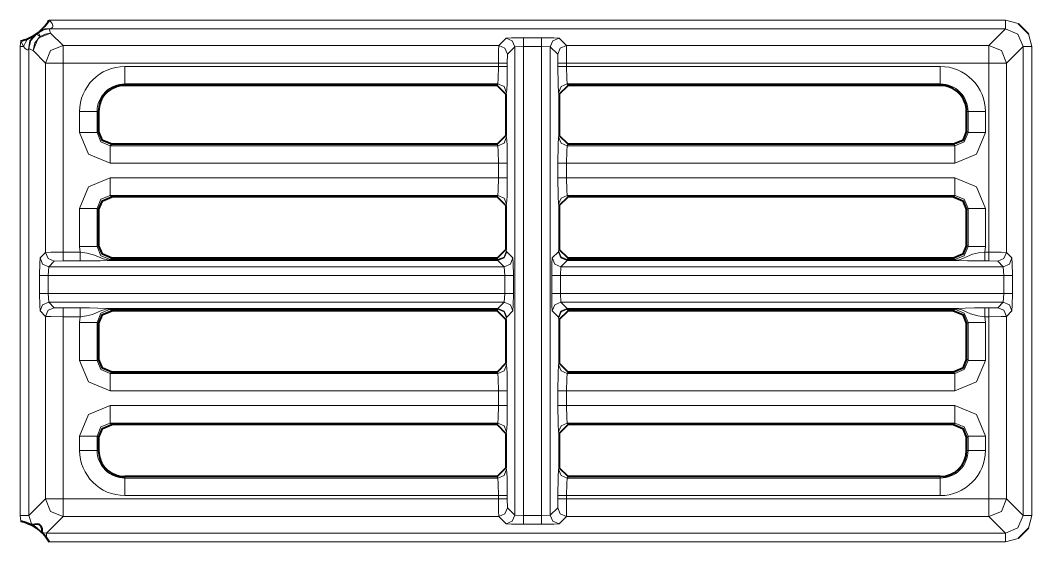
# Model space of a CAD drawing. Header units: millimetres. Extents: x 0 to 2941, y -405 to 1422.
# Drawn here: x 772.1 to 829.8, y 883.4 to 913.2 of the extents above; entities that cross this region are included whole.
import ezdxf

# ---------------------------------------------------------------- set-up
doc = ezdxf.new("R2010")
doc.units = ezdxf.units.MM
doc.layers.add('FINE', color=9, linetype='Continuous')
doc.layers.add('OUTLINE', color=7, linetype='Continuous')

msp = doc.modelspace()

# ---------------------------------------------------------------- linework, layer by layer
at = {"layer": 'FINE', "lineweight": 9}
for p, q in [((828.304, 913.177), (773.724, 913.177)), ((829.031, 912.989), (828.304, 913.177)), ((774.523, 911.734), (773.816, 912.44)), ((799.804, 912.154), (799.384, 911.734)), ((801.829, 912.179), (800.804, 912.179)), ((803.249, 911.734), (802.829, 912.154)), ((829.803, 911.678), (829.616, 912.405)), ((772.115, 912.001), (772.079, 911.678)), ((772.579, 884.903), (772.579, 911.562)), ((799.384, 911.734), (774.523, 911.734)), ((799.884, 911.234), (800.304, 911.654)), ((800.304, 911.654), (800.804, 911.679)), ((800.304, 884.927), (800.304, 911.654)), ((800.804, 911.679), (800.804, 884.902)), ((800.804, 911.679), (801.829, 911.679)), ((801.829, 884.902), (801.829, 911.679)), ((801.829, 911.679), (802.329, 911.654)), ((802.329, 911.654), (802.749, 911.234)), ((802.329, 911.654), (802.329, 884.927)), ((827.36, 911.734), (803.249, 911.734)), ((828.36, 910.734), (829.304, 911.678)), ((829.304, 911.678), (829.304, 884.903)), ((829.803, 884.903), (829.803, 911.678)), ((772.816, 911.441), (773.523, 910.734)), ((799.871, 910.734), (799.884, 911.234)), ((802.749, 911.234), (802.762, 910.734)), ((773.523, 910.734), (773.523, 899.921)), ((774.523, 899.934), (774.523, 910.734)), ((774.523, 910.734), (799.371, 910.734)), ((799.371, 910.538), (778.049, 910.538)), ((799.371, 910.734), (799.371, 910.538)), ((799.871, 910.538), (799.871, 910.734)), ((802.762, 910.734), (802.762, 910.538)), ((824.585, 910.538), (803.262, 910.538)), ((828.36, 899.921), (828.36, 910.734)), ((778.049, 909.54), (799.334, 909.54)), ((778.049, 909.458), (778.049, 909.54)), ((799.334, 909.54), (799.293, 909.458)), ((803.299, 909.54), (824.585, 909.54)), ((803.34, 909.458), (803.299, 909.54)), ((824.585, 909.54), (824.585, 909.458)), ((799.793, 908.958), (799.834, 909.041)), ((802.799, 909.041), (802.84, 908.958)), ((775.469, 907.959), (775.469, 906.761)), ((827.165, 906.761), (827.165, 907.959)), ((826.166, 906.761), (826.085, 906.842)), ((799.834, 906.511), (799.793, 906.593)), ((802.84, 906.593), (802.799, 906.511)), ((777.216, 906.012), (777.298, 906.094)), ((803.299, 906.012), (803.34, 906.094)), ((825.417, 906.012), (803.299, 906.012)), ((825.336, 906.094), (825.417, 906.012)), ((777.216, 905.013), (799.371, 905.013)), ((799.371, 905.013), (799.371, 904.174)), ((799.871, 904.174), (799.871, 905.013)), ((802.762, 905.013), (802.762, 904.174)), ((799.371, 904.174), (777.216, 904.174)), ((825.417, 904.174), (803.262, 904.174)), ((799.334, 903.175), (799.293, 903.093)), ((803.34, 903.093), (803.299, 903.175)), ((775.469, 902.426), (775.469, 900.261)), ((799.793, 902.593), (799.834, 902.675)), ((802.799, 902.675), (802.84, 902.593)), ((826.085, 902.344), (826.166, 902.426)), ((826.166, 902.426), (826.166, 900.261)), ((827.165, 900.261), (827.165, 902.426)), ((773.523, 899.921), (773.208, 899.606)), ((775.499, 899.934), (774.523, 899.934)), ((775.469, 900.261), (775.499, 899.934)), ((799.834, 900.011), (799.793, 900.093)), ((799.842, 899.963), (799.834, 900.011)), ((800.199, 899.606), (799.842, 899.963)), ((802.791, 899.963), (802.434, 899.606)), ((802.799, 900.011), (802.791, 899.963)), ((802.84, 900.093), (802.799, 900.011)), ((826.166, 900.261), (826.085, 900.342)), ((827.134, 899.934), (827.165, 900.261)), ((828.675, 899.606), (828.36, 899.921)), ((773.708, 899.106), (774.023, 899.421)), ((774.023, 899.421), (774.523, 899.434)), ((774.523, 899.434), (775.499, 899.434)), ((777.216, 899.512), (777.298, 899.593)), ((799.334, 899.512), (777.216, 899.512)), ((799.342, 899.48), (777.216, 899.48)), ((777.216, 899.463), (799.342, 899.463)), ((799.293, 899.593), (799.334, 899.512)), ((799.334, 899.512), (799.342, 899.48)), ((799.342, 899.463), (799.699, 899.106)), ((802.934, 899.106), (803.291, 899.463)), ((803.291, 899.48), (803.299, 899.512)), ((825.417, 899.48), (803.291, 899.48)), ((803.291, 899.463), (825.417, 899.463)), ((803.299, 899.512), (803.34, 899.593)), ((825.417, 899.512), (803.299, 899.512)), ((825.336, 899.593), (825.417, 899.512)), ((827.134, 899.434), (827.36, 899.434)), ((827.36, 899.434), (827.86, 899.421)), ((827.86, 899.421), (828.175, 899.106)), ((773.682, 898.606), (773.708, 899.106)), ((773.708, 899.106), (799.699, 899.106)), ((799.699, 899.106), (799.725, 898.606)), ((802.908, 898.606), (802.934, 899.106)), ((802.934, 899.106), (828.175, 899.106)), ((828.175, 899.106), (828.201, 898.606)), ((773.182, 898.606), (773.182, 897.581)), ((799.725, 898.606), (773.682, 898.606)), ((773.682, 897.581), (773.682, 898.606)), ((802.409, 898.606), (802.409, 897.581)), ((828.201, 898.606), (802.908, 898.606)), ((802.908, 897.581), (802.908, 898.606)), ((828.201, 898.606), (828.201, 897.581)), ((773.682, 897.581), (799.725, 897.581)), ((773.708, 897.081), (773.682, 897.581)), ((799.699, 897.081), (773.708, 897.081)), ((774.023, 896.765), (773.708, 897.081)), ((799.699, 897.081), (799.342, 896.724)), ((802.908, 897.581), (828.201, 897.581)), ((802.934, 897.081), (802.908, 897.581)), ((828.175, 897.081), (802.934, 897.081)), ((803.291, 896.724), (802.934, 897.081)), ((828.175, 897.081), (827.86, 896.765)), ((828.201, 897.581), (828.175, 897.081)), ((773.208, 896.581), (773.523, 896.266)), ((774.523, 896.753), (774.023, 896.765)), ((775.499, 896.753), (774.523, 896.753)), ((799.342, 896.724), (777.216, 896.724)), ((777.216, 896.707), (799.342, 896.707)), ((777.216, 896.675), (799.334, 896.675)), ((777.298, 896.594), (777.216, 896.675)), ((799.334, 896.675), (799.293, 896.594)), ((799.342, 896.707), (799.334, 896.675)), ((799.842, 896.224), (800.199, 896.581)), ((802.434, 896.581), (802.791, 896.224)), ((825.417, 896.724), (803.291, 896.724)), ((803.299, 896.675), (803.291, 896.707)), ((803.291, 896.707), (825.417, 896.707)), ((803.299, 896.675), (825.417, 896.675)), ((803.34, 896.594), (803.299, 896.675)), ((825.417, 896.675), (825.336, 896.594)), ((827.36, 896.753), (827.134, 896.753)), ((827.86, 896.765), (827.36, 896.753)), ((774.523, 896.253), (775.499, 896.253)), ((774.523, 885.847), (774.523, 896.253)), ((775.499, 896.253), (775.469, 895.926)), ((775.469, 895.926), (775.469, 893.761)), ((776.467, 893.761), (776.467, 895.926)), ((776.467, 895.926), (776.549, 895.844)), ((799.793, 896.093), (799.834, 896.175)), ((799.834, 896.175), (799.842, 896.224)), ((802.791, 896.224), (802.799, 896.175)), ((802.799, 896.175), (802.84, 896.093)), ((826.085, 895.844), (826.166, 895.926)), ((826.166, 895.926), (826.166, 893.761)), ((827.134, 896.253), (827.36, 896.253)), ((827.165, 895.926), (827.134, 896.253)), ((827.165, 893.761), (827.165, 895.926)), ((828.36, 885.847), (828.36, 896.266)), ((776.549, 893.842), (776.467, 893.761)), ((799.834, 893.511), (799.793, 893.593)), ((802.84, 893.593), (802.799, 893.511)), ((826.166, 893.761), (826.085, 893.842)), ((799.293, 893.093), (799.334, 893.012)), ((803.299, 893.012), (803.34, 893.093)), ((825.417, 893.012), (803.299, 893.012)), ((825.336, 893.093), (825.417, 893.012)), ((777.216, 892.014), (799.371, 892.014)), ((799.371, 892.014), (799.371, 891.174)), ((799.871, 891.174), (799.871, 892.014)), ((802.762, 892.014), (802.762, 891.174)), ((803.262, 892.014), (825.417, 892.014)), ((803.262, 891.174), (803.262, 892.014)), ((799.371, 891.174), (777.216, 891.174)), ((825.417, 891.174), (803.262, 891.174)), ((777.216, 890.175), (799.334, 890.175)), ((777.298, 890.093), (777.216, 890.175)), ((799.334, 890.175), (799.293, 890.093)), ((803.34, 890.093), (803.299, 890.175)), ((799.793, 889.593), (799.834, 889.675)), ((802.799, 889.675), (802.84, 889.593)), ((775.469, 889.426), (775.469, 888.622)), ((776.467, 889.426), (776.549, 889.345)), ((776.467, 888.622), (776.467, 889.426)), ((826.085, 889.345), (826.166, 889.426)), ((827.165, 888.622), (827.165, 889.426)), ((776.549, 888.622), (776.467, 888.622)), ((799.834, 887.54), (799.793, 887.622)), ((802.84, 887.622), (802.799, 887.54)), ((799.293, 887.122), (799.334, 887.041)), ((824.585, 887.122), (824.585, 887.041)), ((799.371, 885.847), (774.523, 885.847)), ((799.871, 885.847), (799.871, 886.042)), ((799.884, 885.347), (799.871, 885.847)), ((802.762, 885.847), (802.749, 885.347)), ((802.762, 886.042), (802.762, 885.847)), ((803.262, 886.042), (824.585, 886.042)), ((803.262, 885.847), (803.262, 886.042)), ((829.304, 884.903), (828.36, 885.847)), ((800.304, 884.927), (799.884, 885.347)), ((802.329, 884.927), (801.829, 884.902)), ((802.749, 885.347), (802.329, 884.927)), ((773.579, 883.903), (774.523, 884.847)), ((774.523, 884.847), (799.384, 884.847)), ((799.384, 884.847), (799.804, 884.427)), ((800.804, 884.401), (801.829, 884.401)), ((802.829, 884.427), (803.249, 884.847)), ((803.249, 884.847), (827.36, 884.847)), ((827.36, 884.847), (828.304, 883.903)), ((829.616, 884.176), (829.803, 884.903)), ((773.579, 883.903), (773.324, 883.936)), ((828.304, 883.903), (773.579, 883.903)), ((773.724, 883.404), (828.304, 883.404)), ((828.304, 883.404), (829.031, 883.592))]:
    msp.add_line(p, q, dxfattribs=at)
for points in [[(773.118, 912.464), (773.409, 912.623), (773.735, 912.677)], [(773.184, 912.535), (773.483, 912.688), (773.832, 912.709)], [(773.832, 912.709), (773.89, 912.734), (773.93, 912.771), (773.949, 912.821), (773.947, 912.863), (773.914, 912.95), (773.895, 912.982), (773.78, 913.123), (773.733, 913.169), (773.724, 913.177)], [(773.735, 912.677), (773.744, 912.682), (773.776, 912.692), (773.832, 912.709)], [(773.735, 912.677), (828.304, 912.677), (827.36, 911.734)], [(773.816, 912.44), (773.75, 912.637), (773.735, 912.677)], [(828.304, 913.177), (828.304, 912.828), (828.304, 912.677)], [(828.304, 912.677), (829.011, 912.385), (829.304, 911.678)], [(772.275, 911.678), (772.373, 911.904), (772.49, 912.117)], [(772.548, 911.513), (772.634, 911.992), (772.936, 912.349)], [(772.579, 911.562), (772.693, 912.024), (773.006, 912.381)], [(772.816, 911.441), (773.109, 912.147), (773.816, 912.44)], [(773.216, 912.24), (772.922, 911.888), (772.816, 911.441)], [(773.006, 912.381), (772.953, 912.358), (772.936, 912.349)], [(773.216, 912.24), (773.047, 912.353), (773.006, 912.381)], [(773.184, 912.535), (773.158, 912.509), (773.118, 912.464)], [(773.118, 912.464), (773.14, 912.415), (773.216, 912.24)], [(773.216, 912.24), (773.5, 912.389), (773.816, 912.44)], [(800.804, 912.179), (800.106, 912.172), (799.804, 912.154)], [(799.804, 912.154), (800.157, 912.007), (800.304, 911.654)], [(800.804, 912.179), (800.804, 912.028), (800.804, 911.679)], [(801.829, 912.179), (801.829, 912.028), (801.829, 911.679)], [(802.829, 912.154), (802.527, 912.172), (801.829, 912.179)], [(802.829, 912.154), (802.476, 912.007), (802.329, 911.654)], [(772.275, 911.678), (772.179, 911.678), (772.079, 911.678)], [(772.079, 911.678), (772.079, 884.903), (772.115, 884.58)], [(772.115, 912.001), (772.118, 911.994), (772.275, 911.678)], [(772.275, 911.678), (772.365, 911.568), (772.419, 911.518), (772.473, 911.486), (772.482, 911.484), (772.517, 911.485), (772.544, 911.506), (772.548, 911.513)], [(772.548, 911.513), (772.555, 911.526), (772.574, 911.556), (772.579, 911.562)], [(772.579, 911.562), (772.763, 911.467), (772.816, 911.441)], [(774.523, 911.734), (773.816, 911.441), (773.523, 910.734)], [(774.523, 911.734), (774.523, 911.432), (774.523, 910.734)], [(799.384, 911.734), (799.375, 911.432), (799.371, 910.734)], [(799.384, 911.734), (799.737, 911.587), (799.884, 911.234)], [(803.249, 911.734), (802.896, 911.587), (802.749, 911.234)], [(803.262, 910.734), (803.258, 911.432), (803.249, 911.734)], [(827.36, 911.734), (827.36, 911.432), (827.36, 910.734)], [(828.36, 910.734), (828.067, 911.441), (827.36, 911.734)], [(829.803, 911.678), (829.454, 911.678), (829.304, 911.678)], [(774.523, 910.734), (773.825, 910.734), (773.523, 910.734)], [(778.049, 909.54), (778.049, 909.85), (778.049, 910.538)], [(799.371, 910.538), (799.36, 909.85), (799.334, 909.54)], [(799.371, 910.734), (799.72, 910.734), (799.871, 910.734)], [(799.871, 910.538), (799.72, 910.538), (799.371, 910.538)], [(799.834, 909.041), (799.86, 909.506), (799.871, 910.538)], [(803.262, 910.734), (802.913, 910.734), (802.762, 910.734)], [(803.262, 910.538), (802.913, 910.538), (802.762, 910.538)], [(802.762, 910.538), (802.773, 909.506), (802.799, 909.041)], [(803.262, 910.538), (803.262, 910.734), (827.36, 910.734)], [(803.299, 909.54), (803.273, 909.85), (803.262, 910.538)], [(824.585, 909.54), (824.585, 909.85), (824.585, 910.538)], [(827.36, 910.734), (827.36, 899.934), (827.134, 899.934)], [(828.36, 910.734), (828.058, 910.734), (827.36, 910.734)], [(799.834, 909.041), (799.687, 909.393), (799.334, 909.54)], [(803.299, 909.54), (802.946, 909.393), (802.799, 909.041)], [(776.467, 907.959), (776.157, 907.959), (775.469, 907.959)], [(776.549, 906.842), (776.467, 906.761), (776.467, 907.959), (776.549, 907.959)], [(826.085, 907.959), (826.166, 907.959), (826.166, 906.761)], [(826.166, 907.959), (826.476, 907.959), (827.165, 907.959)], [(775.469, 906.761), (776.157, 906.761), (776.467, 906.761)], [(775.469, 906.761), (775.98, 905.525), (777.216, 905.013)], [(777.216, 906.012), (776.685, 906.23), (776.467, 906.761)], [(799.334, 906.012), (799.687, 906.159), (799.834, 906.511)], [(799.871, 905.013), (799.86, 906.046), (799.834, 906.511)], [(802.799, 906.511), (802.773, 906.046), (802.762, 905.013)], [(802.799, 906.511), (802.946, 906.159), (803.299, 906.012)], [(826.166, 906.761), (825.948, 906.23), (825.417, 906.012)], [(825.417, 905.013), (826.653, 905.525), (827.165, 906.761)], [(827.165, 906.761), (826.476, 906.761), (826.166, 906.761)], [(799.293, 906.094), (799.334, 906.012), (777.216, 906.012)], [(777.216, 905.013), (777.216, 905.702), (777.216, 906.012)], [(799.334, 906.012), (799.36, 905.702), (799.371, 905.013)], [(803.262, 905.013), (803.273, 905.702), (803.299, 906.012)], [(825.417, 905.013), (825.417, 905.702), (825.417, 906.012)], [(799.371, 905.013), (799.72, 905.013), (799.871, 905.013)], [(802.762, 905.013), (802.913, 905.013), (803.262, 905.013)], [(803.262, 904.174), (803.262, 905.013), (825.417, 905.013)], [(777.216, 904.174), (775.98, 903.662), (775.469, 902.426)], [(777.216, 903.175), (777.216, 903.485), (777.216, 904.174)], [(799.371, 904.174), (799.36, 903.485), (799.334, 903.175)], [(799.871, 904.174), (799.72, 904.174), (799.371, 904.174)], [(799.834, 902.675), (799.86, 903.141), (799.871, 904.174)], [(803.262, 904.174), (802.913, 904.174), (802.762, 904.174)], [(802.762, 904.174), (802.773, 903.141), (802.799, 902.675)], [(803.299, 903.175), (803.273, 903.485), (803.262, 904.174)], [(825.417, 903.175), (825.417, 903.485), (825.417, 904.174)], [(827.165, 902.426), (826.653, 903.662), (825.417, 904.174)], [(776.467, 902.426), (776.685, 902.957), (777.216, 903.175)], [(777.298, 903.093), (777.216, 903.175), (799.334, 903.175)], [(799.834, 902.675), (799.687, 903.028), (799.334, 903.175)], [(803.299, 903.175), (802.946, 903.028), (802.799, 902.675)], [(803.299, 903.175), (825.417, 903.175), (825.336, 903.093)], [(825.417, 903.175), (825.948, 902.957), (826.166, 902.426)], [(775.469, 902.426), (776.157, 902.426), (776.467, 902.426)], [(776.549, 900.342), (776.467, 900.261), (776.467, 902.426), (776.549, 902.344)], [(826.166, 902.426), (826.476, 902.426), (827.165, 902.426)], [(774.523, 899.934), (773.825, 899.93), (773.523, 899.921)], [(773.523, 899.921), (773.67, 899.568), (774.023, 899.421)], [(774.523, 899.934), (774.523, 899.585), (774.523, 899.434)], [(775.469, 900.261), (776.157, 900.261), (776.467, 900.261)], [(775.499, 899.934), (775.499, 899.585), (775.499, 899.434)], [(777.216, 899.48), (777.146, 899.482), (777.059, 899.491), (776.82, 899.551), (776.32, 899.773), (775.906, 899.884), (775.499, 899.934)], [(777.216, 899.512), (776.685, 899.73), (776.467, 900.261)], [(799.834, 900.011), (799.687, 899.659), (799.334, 899.512)], [(799.842, 899.963), (799.695, 899.61), (799.342, 899.463)], [(799.842, 899.963), (799.694, 899.623), (799.342, 899.48)], [(803.291, 899.463), (802.938, 899.61), (802.791, 899.963)], [(803.291, 899.48), (802.939, 899.623), (802.791, 899.963)], [(803.299, 899.512), (802.946, 899.659), (802.799, 900.011)], [(826.166, 900.261), (825.948, 899.73), (825.417, 899.512)], [(827.134, 899.934), (826.77, 899.891), (826.427, 899.813), (825.909, 899.588), (825.772, 899.537), (825.666, 899.508), (825.52, 899.485), (825.45, 899.48), (825.417, 899.48)], [(826.166, 900.261), (826.476, 900.261), (827.165, 900.261)], [(827.134, 899.934), (827.134, 899.585), (827.134, 899.434)], [(827.36, 899.934), (827.36, 899.585), (827.36, 899.434)], [(828.36, 899.921), (828.058, 899.93), (827.36, 899.934)], [(828.36, 899.921), (828.213, 899.568), (827.86, 899.421)], [(773.208, 899.606), (773.19, 899.304), (773.182, 898.606)], [(773.208, 899.606), (773.354, 899.253), (773.708, 899.106)], [(775.499, 899.434), (776.091, 899.437), (776.639, 899.447), (777.047, 899.459), (777.155, 899.463), (777.189, 899.463), (777.216, 899.463)], [(777.216, 899.48), (777.216, 899.501), (777.216, 899.512)], [(777.216, 899.48), (777.216, 899.468), (777.216, 899.463)], [(799.342, 899.48), (799.342, 899.468), (799.342, 899.463)], [(800.199, 899.606), (800.053, 899.253), (799.699, 899.106)], [(800.225, 897.581), (800.225, 898.606), (800.217, 899.304), (800.199, 899.606)], [(802.434, 899.606), (802.416, 899.304), (802.409, 898.606)], [(802.934, 899.106), (802.581, 899.253), (802.434, 899.606)], [(803.291, 899.463), (803.291, 899.468), (803.291, 899.48)], [(825.417, 899.48), (825.417, 899.501), (825.417, 899.512)], [(825.417, 899.48), (825.417, 899.468), (825.417, 899.463)], [(825.417, 899.463), (825.43, 899.463), (825.457, 899.463), (825.516, 899.462), (825.565, 899.46), (825.639, 899.458), (826.133, 899.443), (826.604, 899.437), (827.134, 899.434)], [(828.675, 899.606), (828.529, 899.253), (828.175, 899.106)], [(828.701, 897.581), (828.701, 898.606), (828.693, 899.304), (828.675, 899.606)], [(773.182, 898.606), (773.333, 898.606), (773.682, 898.606)], [(799.725, 898.606), (799.725, 897.581), (799.699, 897.081)], [(800.225, 898.606), (800.074, 898.606), (799.725, 898.606)], [(802.908, 898.606), (802.559, 898.606), (802.409, 898.606)], [(828.701, 898.606), (828.55, 898.606), (828.201, 898.606)], [(773.182, 897.581), (773.333, 897.581), (773.682, 897.581)], [(773.182, 897.581), (773.19, 896.883), (773.208, 896.581)], [(773.208, 896.581), (773.354, 896.934), (773.708, 897.081)], [(800.199, 896.581), (800.053, 896.934), (799.699, 897.081)], [(800.225, 897.581), (800.074, 897.581), (799.725, 897.581)], [(800.199, 896.581), (800.217, 896.883), (800.225, 897.581)], [(802.908, 897.581), (802.559, 897.581), (802.409, 897.581)], [(802.409, 897.581), (802.416, 896.883), (802.434, 896.581)], [(802.934, 897.081), (802.581, 896.934), (802.434, 896.581)], [(828.675, 896.581), (828.529, 896.934), (828.175, 897.081)], [(828.701, 897.581), (828.55, 897.581), (828.201, 897.581)], [(828.36, 896.266), (828.675, 896.581), (828.693, 896.883), (828.701, 897.581)], [(773.523, 896.266), (773.67, 896.619), (774.023, 896.765)], [(774.523, 896.253), (774.523, 896.602), (774.523, 896.753)], [(775.499, 896.253), (775.499, 896.602), (775.499, 896.753)], [(777.216, 896.724), (777.204, 896.724), (777.177, 896.724), (777.117, 896.725), (777.068, 896.727), (776.994, 896.729), (776.5, 896.743), (776.029, 896.75), (775.499, 896.753)], [(775.499, 896.253), (775.863, 896.296), (776.206, 896.374), (776.724, 896.599), (776.861, 896.65), (776.968, 896.679), (777.113, 896.702), (777.183, 896.707), (777.216, 896.707)], [(776.467, 895.926), (776.685, 896.457), (777.216, 896.675)], [(777.216, 896.707), (777.216, 896.719), (777.216, 896.724)], [(777.216, 896.675), (777.216, 896.685), (777.216, 896.707)], [(799.834, 896.175), (799.687, 896.528), (799.334, 896.675)], [(799.842, 896.224), (799.695, 896.577), (799.342, 896.724)], [(799.342, 896.724), (799.342, 896.719), (799.342, 896.707)], [(799.842, 896.224), (799.694, 896.564), (799.342, 896.707)], [(803.291, 896.724), (802.938, 896.577), (802.791, 896.224)], [(803.291, 896.707), (802.939, 896.564), (802.791, 896.224)], [(803.299, 896.675), (802.946, 896.528), (802.799, 896.175)], [(803.291, 896.707), (803.291, 896.719), (803.291, 896.724)], [(827.134, 896.753), (826.542, 896.75), (825.994, 896.74), (825.586, 896.727), (825.478, 896.724), (825.444, 896.724), (825.417, 896.724)], [(825.417, 896.707), (825.417, 896.719), (825.417, 896.724)], [(825.417, 896.675), (825.417, 896.685), (825.417, 896.707)], [(825.417, 896.707), (825.487, 896.705), (825.574, 896.696), (825.814, 896.636), (826.314, 896.414), (826.727, 896.303), (827.134, 896.253)], [(825.417, 896.675), (825.948, 896.457), (826.166, 895.926)], [(827.134, 896.253), (827.134, 896.602), (827.134, 896.753)], [(827.36, 896.253), (827.36, 896.602), (827.36, 896.753)], [(828.36, 896.266), (828.213, 896.619), (827.86, 896.765)], [(773.523, 896.266), (773.523, 885.847), (772.579, 884.903)], [(773.523, 896.266), (773.825, 896.257), (774.523, 896.253)], [(775.469, 895.926), (776.157, 895.926), (776.467, 895.926)], [(827.36, 896.253), (827.36, 885.847), (803.262, 885.847)], [(826.166, 895.926), (826.476, 895.926), (827.165, 895.926)], [(827.36, 896.253), (828.058, 896.257), (828.36, 896.266)], [(775.469, 893.761), (776.157, 893.761), (776.467, 893.761)], [(775.469, 893.761), (775.98, 892.525), (777.216, 892.014)], [(777.216, 893.012), (776.685, 893.23), (776.467, 893.761)], [(826.166, 893.761), (825.948, 893.23), (825.417, 893.012)], [(825.417, 892.014), (826.653, 892.525), (827.165, 893.761)], [(826.166, 893.761), (826.476, 893.761), (827.165, 893.761)], [(799.334, 893.012), (777.216, 893.012), (777.298, 893.093)], [(777.216, 892.014), (777.216, 892.702), (777.216, 893.012)], [(799.334, 893.012), (799.687, 893.159), (799.834, 893.511)], [(799.334, 893.012), (799.36, 892.702), (799.371, 892.014)], [(799.871, 892.014), (799.86, 893.046), (799.834, 893.511)], [(802.799, 893.511), (802.773, 893.046), (802.762, 892.014)], [(802.799, 893.511), (802.946, 893.159), (803.299, 893.012)], [(803.262, 892.014), (803.273, 892.702), (803.299, 893.012)], [(825.417, 892.014), (825.417, 892.702), (825.417, 893.012)], [(799.371, 892.014), (799.72, 892.014), (799.871, 892.014)], [(802.762, 892.014), (802.913, 892.014), (803.262, 892.014)], [(777.216, 891.174), (775.98, 890.662), (775.469, 889.426)], [(777.216, 891.174), (777.216, 890.485), (777.216, 890.175)], [(799.371, 891.174), (799.36, 890.485), (799.334, 890.175)], [(799.371, 891.174), (799.72, 891.174), (799.871, 891.174)], [(799.834, 889.675), (799.86, 890.141), (799.871, 891.174)], [(802.762, 891.174), (802.913, 891.174), (803.262, 891.174)], [(802.762, 891.174), (802.773, 890.141), (802.799, 889.675)], [(803.299, 890.175), (803.273, 890.485), (803.262, 891.174)], [(825.417, 891.174), (825.417, 890.485), (825.417, 890.175)], [(827.165, 889.426), (826.653, 890.662), (825.417, 891.174)], [(776.467, 889.426), (776.685, 889.957), (777.216, 890.175)], [(799.834, 889.675), (799.687, 890.028), (799.334, 890.175)], [(802.799, 889.675), (802.946, 890.028), (803.299, 890.175)], [(803.299, 890.175), (825.417, 890.175), (825.336, 890.093)], [(825.417, 890.175), (825.948, 889.957), (826.166, 889.426)], [(776.467, 889.426), (776.157, 889.426), (775.469, 889.426)], [(826.166, 889.426), (826.166, 888.622), (826.085, 888.622)], [(827.165, 889.426), (826.476, 889.426), (826.166, 889.426)], [(776.467, 888.622), (776.157, 888.622), (775.469, 888.622)], [(827.165, 888.622), (826.476, 888.622), (826.166, 888.622)], [(799.334, 887.041), (799.687, 887.187), (799.834, 887.54)], [(799.871, 886.042), (799.86, 887.075), (799.834, 887.54)], [(802.799, 887.54), (802.773, 887.075), (802.762, 886.042)], [(803.299, 887.041), (802.946, 887.187), (802.799, 887.54)], [(799.334, 887.041), (778.049, 887.041), (778.049, 887.122)], [(778.049, 887.041), (778.049, 886.731), (778.049, 886.042)], [(799.334, 887.041), (799.36, 886.731), (799.371, 886.042)], [(803.262, 886.042), (803.273, 886.731), (803.299, 887.041)], [(824.585, 887.041), (803.299, 887.041), (803.34, 887.122)], [(824.585, 887.041), (824.585, 886.731), (824.585, 886.042)], [(774.523, 885.847), (773.825, 885.847), (773.523, 885.847)], [(773.523, 885.847), (773.816, 885.14), (774.523, 884.847)], [(774.523, 885.847), (774.523, 885.149), (774.523, 884.847)], [(778.049, 886.042), (799.371, 886.042), (799.371, 885.847)], [(799.371, 886.042), (799.72, 886.042), (799.871, 886.042)], [(799.371, 885.847), (799.72, 885.847), (799.871, 885.847)], [(799.371, 885.847), (799.375, 885.149), (799.384, 884.847)], [(803.262, 886.042), (802.913, 886.042), (802.762, 886.042)], [(803.262, 885.847), (802.913, 885.847), (802.762, 885.847)], [(803.249, 884.847), (803.258, 885.149), (803.262, 885.847)], [(827.36, 885.847), (827.36, 885.149), (827.36, 884.847)], [(828.36, 885.847), (828.058, 885.847), (827.36, 885.847)], [(827.36, 884.847), (828.067, 885.14), (828.36, 885.847)], [(799.384, 884.847), (799.737, 884.994), (799.884, 885.347)], [(799.804, 884.427), (800.157, 884.574), (800.304, 884.927)], [(801.829, 884.902), (800.804, 884.902), (800.304, 884.927)], [(802.829, 884.427), (802.476, 884.574), (802.329, 884.927)], [(803.249, 884.847), (802.896, 884.994), (802.749, 885.347)], [(772.737, 884.364), (772.579, 884.903), (772.428, 884.903), (772.079, 884.903)], [(799.804, 884.427), (800.106, 884.409), (800.804, 884.401)], [(800.804, 884.401), (800.804, 884.553), (800.804, 884.902)], [(801.829, 884.401), (801.829, 884.553), (801.829, 884.902)], [(801.829, 884.401), (802.527, 884.409), (802.829, 884.427)], [(829.304, 884.903), (829.011, 884.196), (828.304, 883.903)], [(829.803, 884.903), (829.454, 884.903), (829.304, 884.903)], [(773.579, 883.903), (773.579, 883.825), (773.579, 883.626)], [(828.304, 883.903), (828.304, 883.753), (828.304, 883.404)]]:
    msp.add_lwpolyline(points, dxfattribs=at)
for points in [[(778.049, 910.538, 0.414204), (775.469, 907.959)], [(827.165, 907.959, 0.414223), (824.585, 910.538)], [(778.049, 909.54, 0.414214), (776.467, 907.959)], [(826.166, 907.959, 0.414214), (824.585, 909.54)], [(775.469, 888.622, 0.414204), (778.049, 886.042)], [(776.467, 888.622, 0.414214), (778.049, 887.041)], [(824.585, 887.041, 0.414214), (826.166, 888.622)], [(824.585, 886.042, 0.414223), (827.165, 888.622)]]:
    msp.add_lwpolyline(points, format="xyb", dxfattribs=at)
at = {"layer": 'OUTLINE', "lineweight": 40}
for p, q in [((829.031, 912.989), (829.616, 912.405)), ((799.293, 909.458), (778.049, 909.458)), ((799.293, 909.458), (799.793, 908.958)), ((802.84, 908.958), (803.34, 909.458)), ((799.793, 908.958), (799.793, 906.593)), ((802.84, 908.958), (802.84, 906.593)), ((776.549, 907.959), (776.549, 906.842)), ((799.793, 906.593), (799.293, 906.094)), ((803.34, 906.094), (802.84, 906.593)), ((825.336, 906.094), (803.34, 906.094)), ((799.293, 903.093), (777.298, 903.093)), ((799.293, 903.093), (799.793, 902.593)), ((802.84, 902.593), (803.34, 903.093)), ((825.336, 903.093), (803.34, 903.093)), ((776.549, 902.344), (776.549, 900.342)), ((799.793, 902.593), (799.793, 900.093)), ((802.84, 902.593), (802.84, 900.093)), ((826.085, 900.342), (826.085, 902.344)), ((799.793, 900.093), (799.293, 899.593)), ((799.293, 899.593), (777.298, 899.593)), ((799.293, 896.594), (777.298, 896.594)), ((799.293, 896.594), (799.793, 896.093)), ((802.84, 896.093), (803.34, 896.594)), ((825.336, 896.594), (803.34, 896.594)), ((799.793, 896.093), (799.793, 893.593)), ((802.84, 896.093), (802.84, 893.593)), ((776.549, 895.844), (776.549, 893.842)), ((826.085, 893.842), (826.085, 895.844)), ((799.793, 893.593), (799.293, 893.093)), ((803.34, 893.093), (802.84, 893.593)), ((799.293, 893.093), (777.298, 893.093)), ((825.336, 893.093), (803.34, 893.093)), ((799.293, 890.093), (777.298, 890.093)), ((799.293, 890.093), (799.793, 889.593)), ((799.793, 889.593), (799.793, 887.622)), ((802.84, 889.593), (803.34, 890.093)), ((802.84, 889.593), (802.84, 887.622)), ((825.336, 890.093), (803.34, 890.093)), ((826.085, 888.622), (826.085, 889.345)), ((799.793, 887.622), (799.293, 887.122)), ((803.34, 887.122), (802.84, 887.622)), ((799.293, 887.122), (778.049, 887.122)), ((824.585, 887.122), (803.34, 887.122)), ((829.616, 884.176), (829.031, 883.592)), ((773.579, 883.626), (773.724, 883.404))]:
    msp.add_line(p, q, dxfattribs=at)
for points in [[(773.185, 912.535, 0.084511), (773.724, 913.177)], [(772.115, 912.001, 0.039898), (772.49, 912.117)], [(772.49, 912.117, 0.050054), (772.936, 912.349)], [(772.936, 912.349, 0.030853), (773.185, 912.535)], [(778.049, 909.459, 0.414214), (776.549, 907.959)], [(826.085, 906.842), (826.085, 907.959, 0.41423), (824.585, 909.459), (803.34, 909.458)], [(776.549, 889.345), (776.549, 888.622, 0.414214), (778.049, 887.122)], [(824.585, 887.122, 0.414197), (826.085, 888.622)], [(773.724, 883.404, 0.20796), (772.115, 884.58)]]:
    msp.add_lwpolyline(points, format="xyb", dxfattribs=at)
for points in [[(799.293, 906.094), (777.298, 906.094), (776.768, 906.313), (776.549, 906.842)], [(826.085, 906.842), (825.865, 906.313), (825.336, 906.094)], [(776.549, 902.344), (776.768, 902.874), (777.298, 903.093)], [(825.336, 903.093), (825.865, 902.874), (826.085, 902.344)], [(777.298, 899.593), (776.768, 899.813), (776.549, 900.342)], [(825.336, 899.593), (803.34, 899.593), (802.84, 900.093)], [(826.085, 900.342), (825.865, 899.813), (825.336, 899.593)], [(776.549, 895.844), (776.768, 896.374), (777.298, 896.594)], [(825.336, 896.594), (825.865, 896.374), (826.085, 895.844)], [(777.298, 893.093), (776.768, 893.313), (776.549, 893.842)], [(826.085, 893.842), (825.865, 893.313), (825.336, 893.093)], [(776.549, 889.345), (776.768, 889.874), (777.298, 890.093)], [(825.336, 890.093), (825.865, 889.874), (826.085, 889.345)], [(772.115, 884.58), (772.356, 884.514), (772.54, 884.448), (772.672, 884.392), (772.721, 884.37), (772.737, 884.364)], [(773.324, 883.936), (773.331, 884.001), (773.326, 884.148), (773.297, 884.242), (773.242, 884.318), (773.229, 884.331), (773.222, 884.336), (773.22, 884.338), (773.217, 884.34), (773.215, 884.342), (773.212, 884.344), (773.209, 884.346), (773.201, 884.351), (773.181, 884.363), (773.138, 884.382), (773.04, 884.403), (772.786, 884.377), (772.737, 884.364)], [(773.324, 883.936), (773.336, 883.921), (773.382, 883.87), (773.496, 883.736), (773.579, 883.626)]]:
    msp.add_lwpolyline(points, dxfattribs=at)

doc.saveas('drawing.dxf')
